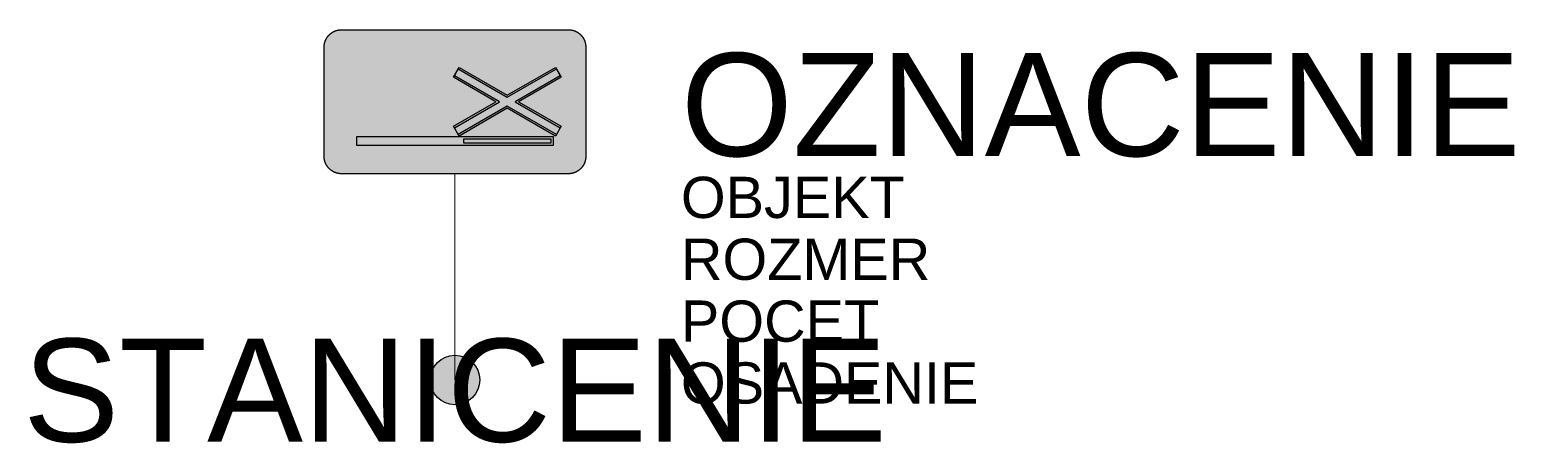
# Model space of a CAD drawing. Header units: metres. Extents: x -10.3 to 25.7, y -1.5 to 8.5.
import ezdxf
from ezdxf.enums import TextEntityAlignment as Align

# ---------------------------------------------------------------- set-up
doc = ezdxf.new("R2010")
doc.units = ezdxf.units.M
doc.layers.get('Defpoints').update_dxf_attribs({"color": 140, "lineweight": 5})
doc.styles.get("Standard").update_dxf_attribs({"font": 'arial.ttf'})

msp = doc.modelspace()

# ---------------------------------------------------------------- hatches: boundary and pattern name
at = {"true_color": 0xf1efea}
for points in [[(-2.752, 5), (-2.757, 5), (-2.762, 5), (-2.767, 5), (-2.773, 5), (-2.778, 5.001), (-2.783, 5.001), (-2.788, 5.002), (-2.793, 5.002), (-2.799, 5.003), (-2.804, 5.003), (-2.809, 5.004), (-2.814, 5.005), (-2.819, 5.005), (-2.824, 5.006), (-2.83, 5.007), (-2.835, 5.008), (-2.84, 5.009), (-2.845, 5.01), (-2.85, 5.012), (-2.855, 5.013), (-2.86, 5.014), (-2.865, 5.015), (-2.87, 5.017), (-2.875, 5.018), (-2.88, 5.02), (-2.885, 5.021), (-2.89, 5.023), (-2.894, 5.025), (-2.899, 5.027), (-2.904, 5.028), (-2.909, 5.03), (-2.914, 5.032), (-2.918, 5.034), (-2.923, 5.036), (-2.928, 5.038), (-2.933, 5.041), (-2.937, 5.043), (-2.942, 5.045), (-2.946, 5.047), (-2.951, 5.05), (-2.956, 5.052), (-2.96, 5.055), (-2.965, 5.057), (-2.969, 5.06), (-2.973, 5.063), (-2.978, 5.065), (-2.982, 5.068), (-2.987, 5.071), (-2.991, 5.074), (-2.995, 5.077), (-2.999, 5.08), (-3.004, 5.083), (-3.008, 5.086), (-3.012, 5.089), (-3.016, 5.093), (-3.02, 5.096), (-3.024, 5.099), (-3.028, 5.103), (-3.032, 5.106), (-3.036, 5.109), (-3.04, 5.113), (-3.044, 5.117), (-3.047, 5.12), (-3.051, 5.124), (-3.055, 5.128), (-3.058, 5.131), (-3.062, 5.135), (-3.065, 5.139), (-3.069, 5.143), (-3.072, 5.147), (-3.076, 5.151), (-3.079, 5.155), (-3.082, 5.159), (-3.086, 5.163), (-3.089, 5.167), (-3.092, 5.171), (-3.095, 5.176), (-3.098, 5.18), (-3.101, 5.184), (-3.104, 5.188), (-3.107, 5.193), (-3.109, 5.197), (-3.112, 5.201), (-3.115, 5.206), (-3.118, 5.21), (-3.12, 5.215), (-3.123, 5.219), (-3.125, 5.224), (-3.128, 5.229), (-3.13, 5.233), (-3.132, 5.238), (-3.134, 5.242), (-3.137, 5.247), (-3.139, 5.252), (-3.141, 5.256), (-3.143, 5.261), (-3.145, 5.266), (-3.147, 5.271), (-3.148, 5.276), (-3.15, 5.281), (-3.152, 5.285), (-3.154, 5.29), (-3.155, 5.295), (-3.157, 5.3), (-3.158, 5.305), (-3.16, 5.31), (-3.161, 5.315), (-3.162, 5.32), (-3.164, 5.325), (-3.165, 5.33), (-3.166, 5.335), (-3.167, 5.34), (-3.168, 5.345), (-3.169, 5.351), (-3.17, 5.356), (-3.17, 5.361), (-3.171, 5.366), (-3.172, 5.371), (-3.172, 5.376), (-3.173, 5.381), (-3.173, 5.387), (-3.174, 5.392), (-3.174, 5.397), (-3.174, 5.402), (-3.175, 5.408), (-3.175, 5.413), (-3.175, 5.418), (-3.175, 5.423), (-3.175, 8.069), (-3.175, 8.074), (-3.175, 8.08), (-3.175, 8.085), (-3.174, 8.09), (-3.174, 8.095), (-3.174, 8.101), (-3.173, 8.106), (-3.173, 8.111), (-3.172, 8.116), (-3.172, 8.121), (-3.171, 8.126), (-3.17, 8.132), (-3.17, 8.137), (-3.169, 8.142), (-3.168, 8.147), (-3.167, 8.152), (-3.166, 8.157), (-3.165, 8.162), (-3.164, 8.167), (-3.162, 8.172), (-3.161, 8.177), (-3.16, 8.182), (-3.158, 8.187), (-3.157, 8.192), (-3.155, 8.197), (-3.154, 8.202), (-3.152, 8.207), (-3.15, 8.212), (-3.148, 8.217), (-3.147, 8.222), (-3.145, 8.226), (-3.143, 8.231), (-3.141, 8.236), (-3.139, 8.241), (-3.137, 8.245), (-3.134, 8.25), (-3.132, 8.255), (-3.13, 8.259), (-3.128, 8.264), (-3.125, 8.268), (-3.123, 8.273), (-3.12, 8.278), (-3.118, 8.282), (-3.115, 8.286), (-3.112, 8.291), (-3.109, 8.295), (-3.107, 8.3), (-3.104, 8.304), (-3.101, 8.308), (-3.098, 8.313), (-3.095, 8.317), (-3.092, 8.321), (-3.089, 8.325), (-3.086, 8.329), (-3.082, 8.333), (-3.079, 8.337), (-3.076, 8.341), (-3.072, 8.345), (-3.069, 8.349), (-3.065, 8.353), (-3.062, 8.357), (-3.058, 8.361), (-3.055, 8.365), (-3.051, 8.368), (-3.047, 8.372), (-3.044, 8.376), (-3.04, 8.379), (-3.036, 8.383), (-3.032, 8.386), (-3.028, 8.39), (-3.024, 8.393), (-3.02, 8.397), (-3.016, 8.4), (-3.012, 8.403), (-3.008, 8.406), (-3.004, 8.409), (-2.999, 8.412), (-2.995, 8.415), (-2.991, 8.418), (-2.987, 8.421), (-2.982, 8.424), (-2.978, 8.427), (-2.973, 8.43), (-2.969, 8.432), (-2.965, 8.435), (-2.96, 8.438), (-2.956, 8.44), (-2.951, 8.443), (-2.946, 8.445), (-2.942, 8.447), (-2.937, 8.45), (-2.933, 8.452), (-2.928, 8.454), (-2.923, 8.456), (-2.918, 8.458), (-2.914, 8.46), (-2.909, 8.462), (-2.904, 8.464), (-2.899, 8.466), (-2.894, 8.468), (-2.89, 8.469), (-2.885, 8.471), (-2.88, 8.473), (-2.875, 8.474), (-2.87, 8.476), (-2.865, 8.477), (-2.86, 8.478), (-2.855, 8.48), (-2.85, 8.481), (-2.845, 8.482), (-2.84, 8.483), (-2.835, 8.484), (-2.83, 8.485), (-2.824, 8.486), (-2.819, 8.487), (-2.814, 8.488), (-2.809, 8.489), (-2.804, 8.489), (-2.799, 8.49), (-2.793, 8.49), (-2.788, 8.491), (-2.783, 8.491), (-2.778, 8.492), (-2.773, 8.492), (-2.767, 8.492), (-2.762, 8.492), (-2.757, 8.492), (-2.752, 8.492), (2.752, 8.493), (2.757, 8.492), (2.762, 8.492), (2.767, 8.492), (2.773, 8.492), (2.778, 8.492), (2.783, 8.491), (2.788, 8.491), (2.793, 8.49), (2.799, 8.49), (2.804, 8.489), (2.809, 8.489), (2.814, 8.488), (2.819, 8.487), (2.824, 8.486), (2.83, 8.485), (2.835, 8.484), (2.84, 8.483), (2.845, 8.482), (2.85, 8.481), (2.855, 8.48), (2.86, 8.478), (2.865, 8.477), (2.87, 8.476), (2.875, 8.474), (2.88, 8.473), (2.885, 8.471), (2.89, 8.469), (2.894, 8.468), (2.899, 8.466), (2.904, 8.464), (2.909, 8.462), (2.914, 8.46), (2.918, 8.458), (2.923, 8.456), (2.928, 8.454), (2.933, 8.452), (2.937, 8.45), (2.942, 8.447), (2.946, 8.445), (2.951, 8.443), (2.956, 8.44), (2.96, 8.438), (2.965, 8.435), (2.969, 8.432), (2.973, 8.43), (2.978, 8.427), (2.982, 8.424), (2.987, 8.421), (2.991, 8.418), (2.995, 8.415), (2.999, 8.412), (3.003, 8.409), (3.008, 8.406), (3.012, 8.403), (3.016, 8.4), (3.02, 8.397), (3.024, 8.393), (3.028, 8.39), (3.032, 8.386), (3.036, 8.383), (3.04, 8.379), (3.043, 8.376), (3.047, 8.372), (3.051, 8.368), (3.055, 8.365), (3.058, 8.361), (3.062, 8.357), (3.065, 8.353), (3.069, 8.349), (3.072, 8.345), (3.076, 8.341), (3.079, 8.337), (3.082, 8.333), (3.086, 8.329), (3.089, 8.325), (3.092, 8.321), (3.095, 8.317), (3.098, 8.313), (3.101, 8.308), (3.104, 8.304), (3.107, 8.3), (3.109, 8.295), (3.112, 8.291), (3.115, 8.286), (3.118, 8.282), (3.12, 8.278), (3.123, 8.273), (3.125, 8.268), (3.128, 8.264), (3.13, 8.259), (3.132, 8.255), (3.134, 8.25), (3.137, 8.245), (3.139, 8.241), (3.141, 8.236), (3.143, 8.231), (3.145, 8.226), (3.147, 8.222), (3.148, 8.217), (3.15, 8.212), (3.152, 8.207), (3.154, 8.202), (3.155, 8.197), (3.157, 8.192), (3.158, 8.187), (3.16, 8.182), (3.161, 8.177), (3.162, 8.172), (3.163, 8.167), (3.165, 8.162), (3.166, 8.157), (3.167, 8.152), (3.168, 8.147), (3.169, 8.142), (3.17, 8.137), (3.17, 8.132), (3.171, 8.126), (3.172, 8.121), (3.172, 8.116), (3.173, 8.111), (3.173, 8.106), (3.174, 8.101), (3.174, 8.095), (3.174, 8.09), (3.175, 8.085), (3.175, 8.08), (3.175, 8.074), (3.175, 8.069), (3.175, 5.423), (3.175, 5.418), (3.175, 5.413), (3.175, 5.408), (3.174, 5.402), (3.174, 5.397), (3.174, 5.392), (3.173, 5.387), (3.173, 5.381), (3.172, 5.376), (3.172, 5.371), (3.171, 5.366), (3.17, 5.361), (3.17, 5.356), (3.169, 5.351), (3.168, 5.345), (3.167, 5.34), (3.166, 5.335), (3.165, 5.33), (3.163, 5.325), (3.162, 5.32), (3.161, 5.315), (3.16, 5.31), (3.158, 5.305), (3.157, 5.3), (3.155, 5.295), (3.154, 5.29), (3.152, 5.285), (3.15, 5.281), (3.148, 5.276), (3.147, 5.271), (3.145, 5.266), (3.143, 5.261), (3.141, 5.256), (3.139, 5.252), (3.137, 5.247), (3.134, 5.242), (3.132, 5.238), (3.13, 5.233), (3.128, 5.229), (3.125, 5.224), (3.123, 5.219), (3.12, 5.215), (3.118, 5.21), (3.115, 5.206), (3.112, 5.201), (3.109, 5.197), (3.107, 5.193), (3.104, 5.188), (3.101, 5.184), (3.098, 5.18), (3.095, 5.176), (3.092, 5.171), (3.089, 5.167), (3.086, 5.163), (3.082, 5.159), (3.079, 5.155), (3.076, 5.151), (3.072, 5.147), (3.069, 5.143), (3.065, 5.139), (3.062, 5.135), (3.058, 5.131), (3.055, 5.128), (3.051, 5.124), (3.047, 5.12), (3.043, 5.117), (3.04, 5.113), (3.036, 5.109), (3.032, 5.106), (3.028, 5.103), (3.024, 5.099), (3.02, 5.096), (3.016, 5.093), (3.012, 5.089), (3.008, 5.086), (3.003, 5.083), (2.999, 5.08), (2.995, 5.077), (2.991, 5.074), (2.987, 5.071), (2.982, 5.068), (2.978, 5.065), (2.973, 5.063), (2.969, 5.06), (2.965, 5.057), (2.96, 5.055), (2.956, 5.052), (2.951, 5.05), (2.946, 5.047), (2.942, 5.045), (2.937, 5.043), (2.933, 5.041), (2.928, 5.038), (2.923, 5.036), (2.918, 5.034), (2.914, 5.032), (2.909, 5.03), (2.904, 5.028), (2.899, 5.027), (2.894, 5.025), (2.89, 5.023), (2.885, 5.021), (2.88, 5.02), (2.875, 5.018), (2.87, 5.017), (2.865, 5.015), (2.86, 5.014), (2.855, 5.013), (2.85, 5.012), (2.845, 5.01), (2.84, 5.009), (2.835, 5.008), (2.83, 5.007), (2.824, 5.006), (2.819, 5.005), (2.814, 5.005), (2.809, 5.004), (2.804, 5.003), (2.799, 5.003), (2.793, 5.002), (2.788, 5.002), (2.783, 5.001), (2.778, 5.001), (2.773, 5), (2.767, 5), (2.762, 5), (2.757, 5), (2.752, 5)], [(1.27, 6.587), (0.102, 5.913), (-0.036, 6.151), (0.995, 6.746), (-0.036, 7.341), (0.102, 7.58), (1.27, 6.905), (2.439, 7.58), (2.576, 7.341), (1.545, 6.746), (2.576, 6.151), (2.439, 5.913)], [(0.212, 5.847), (2.328, 5.847), (2.328, 5.741), (0.212, 5.741)]]:
    msp.add_hatch(color=7, dxfattribs=at).paths.add_polyline_path(points)
at = {"true_color": 0x9b9b9b}
h = msp.add_hatch(color=253, dxfattribs=at)
h.paths.add_polyline_path([(-2.752, 5.106), (-2.76, 5.106), (-2.768, 5.106), (-2.776, 5.107), (-2.784, 5.107), (-2.792, 5.108), (-2.8, 5.109), (-2.808, 5.111), (-2.816, 5.112), (-2.823, 5.114), (-2.831, 5.116), (-2.839, 5.118), (-2.846, 5.12), (-2.854, 5.122), (-2.861, 5.125), (-2.868, 5.128), (-2.875, 5.131), (-2.882, 5.134), (-2.889, 5.137), (-2.896, 5.141), (-2.903, 5.144), (-2.91, 5.148), (-2.916, 5.152), (-2.923, 5.156), (-2.929, 5.16), (-2.935, 5.164), (-2.942, 5.169), (-2.948, 5.174), (-2.954, 5.178), (-2.959, 5.183), (-2.965, 5.188), (-2.971, 5.193), (-2.976, 5.199), (-2.981, 5.204), (-2.987, 5.21), (-2.992, 5.215), (-2.997, 5.221), (-3.001, 5.227), (-3.006, 5.233), (-3.011, 5.239), (-3.015, 5.246), (-3.019, 5.252), (-3.023, 5.259), (-3.027, 5.265), (-3.031, 5.272), (-3.034, 5.279), (-3.038, 5.286), (-3.041, 5.293), (-3.044, 5.3), (-3.047, 5.307), (-3.05, 5.314), (-3.053, 5.321), (-3.055, 5.329), (-3.057, 5.336), (-3.059, 5.344), (-3.061, 5.352), (-3.063, 5.359), (-3.064, 5.367), (-3.066, 5.375), (-3.067, 5.383), (-3.068, 5.391), (-3.068, 5.399), (-3.069, 5.407), (-3.069, 5.415), (-3.069, 5.423), (-3.069, 8.069), (-3.069, 8.077), (-3.069, 8.085), (-3.068, 8.094), (-3.068, 8.102), (-3.067, 8.11), (-3.066, 8.117), (-3.064, 8.125), (-3.063, 8.133), (-3.061, 8.141), (-3.059, 8.149), (-3.057, 8.156), (-3.055, 8.164), (-3.053, 8.171), (-3.05, 8.178), (-3.047, 8.186), (-3.044, 8.193), (-3.041, 8.2), (-3.038, 8.207), (-3.034, 8.214), (-3.031, 8.22), (-3.027, 8.227), (-3.023, 8.234), (-3.019, 8.24), (-3.015, 8.247), (-3.011, 8.253), (-3.006, 8.259), (-3.001, 8.265), (-2.997, 8.271), (-2.992, 8.277), (-2.987, 8.283), (-2.981, 8.288), (-2.976, 8.294), (-2.971, 8.299), (-2.965, 8.304), (-2.959, 8.309), (-2.954, 8.314), (-2.948, 8.319), (-2.942, 8.324), (-2.935, 8.328), (-2.929, 8.332), (-2.923, 8.337), (-2.916, 8.341), (-2.91, 8.345), (-2.903, 8.348), (-2.896, 8.352), (-2.889, 8.355), (-2.882, 8.359), (-2.875, 8.362), (-2.868, 8.365), (-2.861, 8.367), (-2.854, 8.37), (-2.846, 8.372), (-2.839, 8.375), (-2.831, 8.377), (-2.823, 8.378), (-2.816, 8.38), (-2.808, 8.382), (-2.8, 8.383), (-2.792, 8.384), (-2.784, 8.385), (-2.776, 8.386), (-2.768, 8.386), (-2.76, 8.387), (-2.752, 8.387), (2.752, 8.387), (2.76, 8.387), (2.768, 8.386), (2.776, 8.386), (2.784, 8.385), (2.792, 8.384), (2.8, 8.383), (2.808, 8.382), (2.816, 8.38), (2.823, 8.378), (2.831, 8.377), (2.839, 8.375), (2.846, 8.372), (2.853, 8.37), (2.861, 8.367), (2.868, 8.365), (2.875, 8.362), (2.882, 8.359), (2.889, 8.355), (2.896, 8.352), (2.903, 8.348), (2.91, 8.345), (2.916, 8.341), (2.923, 8.337), (2.929, 8.332), (2.935, 8.328), (2.942, 8.324), (2.948, 8.319), (2.954, 8.314), (2.959, 8.309), (2.965, 8.304), (2.971, 8.299), (2.976, 8.294), (2.981, 8.288), (2.987, 8.283), (2.992, 8.277), (2.997, 8.271), (3.001, 8.265), (3.006, 8.259), (3.011, 8.253), (3.015, 8.247), (3.019, 8.24), (3.023, 8.234), (3.027, 8.227), (3.031, 8.22), (3.034, 8.214), (3.038, 8.207), (3.041, 8.2), (3.044, 8.193), (3.047, 8.186), (3.05, 8.178), (3.052, 8.171), (3.055, 8.164), (3.057, 8.156), (3.059, 8.149), (3.061, 8.141), (3.063, 8.133), (3.064, 8.125), (3.066, 8.117), (3.067, 8.11), (3.068, 8.102), (3.068, 8.094), (3.069, 8.085), (3.069, 8.077), (3.069, 8.069), (3.069, 5.423), (3.069, 5.415), (3.069, 5.407), (3.068, 5.399), (3.068, 5.391), (3.067, 5.383), (3.066, 5.375), (3.064, 5.367), (3.063, 5.359), (3.061, 5.352), (3.059, 5.344), (3.057, 5.336), (3.055, 5.329), (3.052, 5.321), (3.05, 5.314), (3.047, 5.307), (3.044, 5.3), (3.041, 5.293), (3.038, 5.286), (3.034, 5.279), (3.031, 5.272), (3.027, 5.265), (3.023, 5.259), (3.019, 5.252), (3.015, 5.246), (3.011, 5.239), (3.006, 5.233), (3.001, 5.227), (2.997, 5.221), (2.992, 5.215), (2.987, 5.21), (2.981, 5.204), (2.976, 5.199), (2.971, 5.193), (2.965, 5.188), (2.959, 5.183), (2.954, 5.178), (2.948, 5.174), (2.942, 5.169), (2.935, 5.164), (2.929, 5.16), (2.923, 5.156), (2.916, 5.152), (2.91, 5.148), (2.903, 5.144), (2.896, 5.141), (2.889, 5.137), (2.882, 5.134), (2.875, 5.131), (2.868, 5.128), (2.861, 5.125), (2.853, 5.122), (2.846, 5.12), (2.839, 5.118), (2.831, 5.116), (2.823, 5.114), (2.816, 5.112), (2.808, 5.111), (2.8, 5.109), (2.792, 5.108), (2.784, 5.107), (2.776, 5.107), (2.768, 5.106), (2.76, 5.106), (2.752, 5.106)])
h.paths.add_polyline_path([(-2.752, 5.265), (-2.756, 5.265), (-2.76, 5.265), (-2.764, 5.265), (-2.768, 5.265), (-2.772, 5.266), (-2.776, 5.266), (-2.78, 5.267), (-2.784, 5.268), (-2.788, 5.269), (-2.791, 5.27), (-2.795, 5.271), (-2.799, 5.272), (-2.803, 5.273), (-2.806, 5.274), (-2.81, 5.276), (-2.813, 5.277), (-2.817, 5.279), (-2.82, 5.28), (-2.824, 5.282), (-2.827, 5.284), (-2.831, 5.286), (-2.834, 5.288), (-2.837, 5.29), (-2.84, 5.292), (-2.844, 5.294), (-2.847, 5.296), (-2.85, 5.298), (-2.853, 5.301), (-2.856, 5.303), (-2.858, 5.306), (-2.861, 5.308), (-2.864, 5.311), (-2.867, 5.314), (-2.869, 5.317), (-2.872, 5.319), (-2.874, 5.322), (-2.877, 5.325), (-2.879, 5.328), (-2.881, 5.331), (-2.883, 5.335), (-2.885, 5.338), (-2.887, 5.341), (-2.889, 5.344), (-2.891, 5.348), (-2.893, 5.351), (-2.895, 5.354), (-2.896, 5.358), (-2.898, 5.361), (-2.899, 5.365), (-2.901, 5.369), (-2.902, 5.372), (-2.903, 5.376), (-2.904, 5.38), (-2.905, 5.384), (-2.906, 5.387), (-2.907, 5.391), (-2.908, 5.395), (-2.909, 5.399), (-2.909, 5.403), (-2.91, 5.407), (-2.91, 5.411), (-2.91, 5.415), (-2.91, 5.419), (-2.91, 5.423), (-2.91, 8.069), (-2.91, 8.073), (-2.91, 8.077), (-2.91, 8.081), (-2.91, 8.085), (-2.909, 8.089), (-2.909, 8.093), (-2.908, 8.097), (-2.907, 8.101), (-2.906, 8.105), (-2.905, 8.109), (-2.904, 8.113), (-2.903, 8.116), (-2.902, 8.12), (-2.901, 8.124), (-2.899, 8.127), (-2.898, 8.131), (-2.896, 8.134), (-2.895, 8.138), (-2.893, 8.141), (-2.891, 8.145), (-2.889, 8.148), (-2.887, 8.151), (-2.885, 8.155), (-2.883, 8.158), (-2.881, 8.161), (-2.879, 8.164), (-2.877, 8.167), (-2.874, 8.17), (-2.872, 8.173), (-2.869, 8.176), (-2.867, 8.179), (-2.864, 8.181), (-2.861, 8.184), (-2.858, 8.187), (-2.856, 8.189), (-2.853, 8.192), (-2.85, 8.194), (-2.847, 8.196), (-2.844, 8.199), (-2.84, 8.201), (-2.837, 8.203), (-2.834, 8.205), (-2.831, 8.207), (-2.827, 8.209), (-2.824, 8.211), (-2.82, 8.212), (-2.817, 8.214), (-2.813, 8.215), (-2.81, 8.217), (-2.806, 8.218), (-2.803, 8.22), (-2.799, 8.221), (-2.795, 8.222), (-2.791, 8.223), (-2.788, 8.224), (-2.784, 8.225), (-2.78, 8.225), (-2.776, 8.226), (-2.772, 8.227), (-2.768, 8.227), (-2.764, 8.227), (-2.76, 8.228), (-2.756, 8.228), (-2.752, 8.228), (2.752, 8.228), (2.756, 8.228), (2.76, 8.228), (2.764, 8.227), (2.768, 8.227), (2.772, 8.227), (2.776, 8.226), (2.78, 8.225), (2.784, 8.225), (2.787, 8.224), (2.791, 8.223), (2.795, 8.222), (2.799, 8.221), (2.803, 8.22), (2.806, 8.218), (2.81, 8.217), (2.813, 8.215), (2.817, 8.214), (2.82, 8.212), (2.824, 8.211), (2.827, 8.209), (2.831, 8.207), (2.834, 8.205), (2.837, 8.203), (2.84, 8.201), (2.844, 8.199), (2.847, 8.196), (2.85, 8.194), (2.853, 8.192), (2.856, 8.189), (2.858, 8.187), (2.861, 8.184), (2.864, 8.181), (2.867, 8.179), (2.869, 8.176), (2.872, 8.173), (2.874, 8.17), (2.877, 8.167), (2.879, 8.164), (2.881, 8.161), (2.883, 8.158), (2.885, 8.155), (2.887, 8.151), (2.889, 8.148), (2.891, 8.145), (2.893, 8.141), (2.895, 8.138), (2.896, 8.134), (2.898, 8.131), (2.899, 8.127), (2.901, 8.124), (2.902, 8.12), (2.903, 8.116), (2.904, 8.113), (2.905, 8.109), (2.906, 8.105), (2.907, 8.101), (2.908, 8.097), (2.909, 8.093), (2.909, 8.089), (2.91, 8.085), (2.91, 8.081), (2.91, 8.077), (2.91, 8.073), (2.91, 8.069), (2.91, 5.423), (2.91, 5.419), (2.91, 5.415), (2.91, 5.411), (2.91, 5.407), (2.909, 5.403), (2.909, 5.399), (2.908, 5.395), (2.907, 5.391), (2.906, 5.387), (2.905, 5.384), (2.904, 5.38), (2.903, 5.376), (2.902, 5.372), (2.901, 5.369), (2.899, 5.365), (2.898, 5.361), (2.896, 5.358), (2.895, 5.354), (2.893, 5.351), (2.891, 5.348), (2.889, 5.344), (2.887, 5.341), (2.885, 5.338), (2.883, 5.335), (2.881, 5.331), (2.879, 5.328), (2.877, 5.325), (2.874, 5.322), (2.872, 5.319), (2.869, 5.317), (2.867, 5.314), (2.864, 5.311), (2.861, 5.308), (2.858, 5.306), (2.856, 5.303), (2.853, 5.301), (2.85, 5.298), (2.847, 5.296), (2.844, 5.294), (2.84, 5.292), (2.837, 5.29), (2.834, 5.288), (2.831, 5.286), (2.827, 5.284), (2.824, 5.282), (2.82, 5.28), (2.817, 5.279), (2.813, 5.277), (2.81, 5.276), (2.806, 5.274), (2.803, 5.273), (2.799, 5.272), (2.795, 5.271), (2.791, 5.27), (2.787, 5.269), (2.784, 5.268), (2.78, 5.267), (2.776, 5.266), (2.772, 5.266), (2.768, 5.265), (2.764, 5.265), (2.76, 5.265), (2.756, 5.265), (2.752, 5.265)], flags=16)
h = msp.add_hatch(color=253, dxfattribs=at)
h.paths.add_polyline_path([(0.159, 6.799), (0.159, 6.801), (0.159, 6.802), (0.159, 6.804), (0.159, 6.806), (0.159, 6.807), (0.159, 6.809), (0.159, 6.81), (0.159, 6.812), (0.159, 6.814), (0.16, 6.815), (0.16, 6.817), (0.16, 6.818), (0.16, 6.82), (0.16, 6.821), (0.161, 6.823), (0.161, 6.825), (0.161, 6.826), (0.161, 6.828), (0.162, 6.829), (0.162, 6.831), (0.162, 6.832), (0.163, 6.834), (0.163, 6.836), (0.163, 6.837), (0.164, 6.839), (0.164, 6.84), (0.165, 6.842), (0.165, 6.843), (0.165, 6.845), (0.166, 6.846), (0.166, 6.848), (0.167, 6.849), (0.167, 6.851), (0.168, 6.852), (0.168, 6.854), (0.169, 6.855), (0.17, 6.857), (0.17, 6.858), (0.171, 6.86), (0.171, 6.861), (0.172, 6.863), (0.173, 6.864), (0.173, 6.866), (0.174, 6.867), (0.175, 6.868), (0.175, 6.87), (0.176, 6.871), (0.177, 6.873), (0.178, 6.874), (0.178, 6.876), (0.179, 6.877), (0.18, 6.878), (0.181, 6.88), (0.182, 6.881), (0.182, 6.882), (0.183, 6.884), (0.184, 6.885), (0.185, 6.886), (0.186, 6.888), (0.187, 6.889), (0.188, 6.89), (0.189, 6.892), (0.19, 6.893), (0.19, 6.894), (0.222, 6.937), (0.223, 6.938), (0.224, 6.94), (0.225, 6.941), (0.226, 6.942), (0.227, 6.944), (0.228, 6.945), (0.229, 6.947), (0.23, 6.948), (0.231, 6.949), (0.232, 6.951), (0.233, 6.952), (0.234, 6.954), (0.235, 6.955), (0.236, 6.957), (0.237, 6.958), (0.238, 6.959), (0.239, 6.961), (0.24, 6.962), (0.241, 6.964), (0.242, 6.965), (0.243, 6.967), (0.244, 6.968), (0.245, 6.97), (0.246, 6.971), (0.247, 6.973), (0.248, 6.974), (0.248, 6.975), (0.249, 6.977), (0.25, 6.978), (0.251, 6.98), (0.252, 6.981), (0.253, 6.983), (0.254, 6.984), (0.255, 6.986), (0.255, 6.987), (0.256, 6.989), (0.257, 6.99), (0.258, 6.992), (0.259, 6.993), (0.26, 6.995), (0.261, 6.997), (0.261, 6.998), (0.262, 7), (0.263, 7.001), (0.264, 7.003), (0.265, 7.004), (0.265, 7.006), (0.266, 7.007), (0.267, 7.009), (0.268, 7.01), (0.268, 7.012), (0.269, 7.014), (0.27, 7.015), (0.271, 7.017), (0.271, 7.018), (0.272, 7.02), (0.273, 7.021), (0.274, 7.023), (0.274, 7.024), (0.275, 7.026), (0.276, 7.028), (0.277, 7.029), (0.277, 7.031), (0.278, 7.032), (0.487, 7.513), (0.488, 7.516), (0.489, 7.518), (0.49, 7.52), (0.491, 7.522), (0.493, 7.524), (0.494, 7.526), (0.495, 7.529), (0.496, 7.531), (0.498, 7.533), (0.499, 7.535), (0.5, 7.537), (0.502, 7.539), (0.503, 7.541), (0.505, 7.542), (0.506, 7.544), (0.508, 7.546), (0.509, 7.548), (0.511, 7.55), (0.512, 7.551), (0.514, 7.553), (0.516, 7.555), (0.517, 7.557), (0.519, 7.558), (0.521, 7.56), (0.523, 7.561), (0.525, 7.563), (0.526, 7.564), (0.528, 7.566), (0.53, 7.567), (0.532, 7.569), (0.534, 7.57), (0.536, 7.571), (0.538, 7.573), (0.54, 7.574), (0.542, 7.575), (0.544, 7.576), (0.546, 7.577), (0.548, 7.578), (0.55, 7.579), (0.553, 7.58), (0.555, 7.581), (0.557, 7.582), (0.559, 7.583), (0.561, 7.584), (0.563, 7.585), (0.566, 7.586), (0.568, 7.587), (0.57, 7.587), (0.573, 7.588), (0.575, 7.589), (0.577, 7.589), (0.58, 7.59), (0.582, 7.59), (0.584, 7.591), (0.587, 7.591), (0.589, 7.591), (0.591, 7.592), (0.594, 7.592), (0.596, 7.592), (0.599, 7.593), (0.601, 7.593), (0.604, 7.593), (0.606, 7.593), (0.609, 7.593), (1.931, 7.593), (1.934, 7.593), (1.936, 7.593), (1.939, 7.593), (1.941, 7.593), (1.944, 7.592), (1.946, 7.592), (1.949, 7.592), (1.951, 7.591), (1.953, 7.591), (1.956, 7.591), (1.958, 7.59), (1.96, 7.59), (1.963, 7.589), (1.965, 7.589), (1.967, 7.588), (1.97, 7.587), (1.972, 7.587), (1.974, 7.586), (1.976, 7.585), (1.979, 7.584), (1.981, 7.583), (1.983, 7.582), (1.985, 7.581), (1.987, 7.58), (1.99, 7.579), (1.992, 7.578), (1.994, 7.577), (1.996, 7.576), (1.998, 7.575), (2, 7.574), (2.002, 7.573), (2.004, 7.571), (2.006, 7.57), (2.008, 7.569), (2.01, 7.567), (2.012, 7.566), (2.014, 7.564), (2.015, 7.563), (2.017, 7.561), (2.019, 7.56), (2.021, 7.558), (2.022, 7.557), (2.024, 7.555), (2.026, 7.553), (2.028, 7.551), (2.029, 7.55), (2.031, 7.548), (2.032, 7.546), (2.034, 7.544), (2.035, 7.542), (2.037, 7.541), (2.038, 7.539), (2.04, 7.537), (2.041, 7.535), (2.042, 7.533), (2.044, 7.531), (2.045, 7.529), (2.046, 7.526), (2.047, 7.524), (2.049, 7.522), (2.05, 7.52), (2.051, 7.518), (2.052, 7.516), (2.053, 7.513), (2.262, 7.032), (2.263, 7.031), (2.263, 7.029), (2.264, 7.028), (2.265, 7.026), (2.266, 7.024), (2.266, 7.023), (2.267, 7.021), (2.268, 7.02), (2.269, 7.018), (2.269, 7.017), (2.27, 7.015), (2.271, 7.014), (2.272, 7.012), (2.272, 7.01), (2.273, 7.009), (2.274, 7.007), (2.275, 7.006), (2.275, 7.004), (2.276, 7.003), (2.277, 7.001), (2.278, 7), (2.279, 6.998), (2.28, 6.997), (2.28, 6.995), (2.281, 6.993), (2.282, 6.992), (2.283, 6.99), (2.284, 6.989), (2.285, 6.987), (2.285, 6.986), (2.286, 6.984), (2.287, 6.983), (2.288, 6.981), (2.289, 6.98), (2.29, 6.978), (2.291, 6.977), (2.292, 6.975), (2.292, 6.974), (2.293, 6.973), (2.294, 6.971), (2.295, 6.97), (2.296, 6.968), (2.297, 6.967), (2.298, 6.965), (2.299, 6.964), (2.3, 6.962), (2.301, 6.961), (2.302, 6.959), (2.303, 6.958), (2.304, 6.957), (2.305, 6.955), (2.306, 6.954), (2.307, 6.952), (2.308, 6.951), (2.309, 6.949), (2.31, 6.948), (2.311, 6.947), (2.312, 6.945), (2.313, 6.944), (2.314, 6.942), (2.315, 6.941), (2.316, 6.94), (2.317, 6.938), (2.318, 6.937), (2.35, 6.894), (2.35, 6.893), (2.351, 6.892), (2.352, 6.89), (2.353, 6.889), (2.354, 6.888), (2.355, 6.886), (2.356, 6.885), (2.357, 6.884), (2.358, 6.882), (2.358, 6.881), (2.359, 6.88), (2.36, 6.878), (2.361, 6.877), (2.362, 6.876), (2.362, 6.874), (2.363, 6.873), (2.364, 6.871), (2.365, 6.87), (2.365, 6.868), (2.366, 6.867), (2.367, 6.866), (2.367, 6.864), (2.368, 6.863), (2.369, 6.861), (2.369, 6.86), (2.37, 6.858), (2.37, 6.857), (2.371, 6.855), (2.371, 6.854), (2.372, 6.852), (2.373, 6.851), (2.373, 6.849), (2.374, 6.848), (2.374, 6.846), (2.375, 6.845), (2.375, 6.843), (2.375, 6.842), (2.376, 6.84), (2.376, 6.839), (2.377, 6.837), (2.377, 6.836), (2.377, 6.834), (2.378, 6.832), (2.378, 6.831), (2.378, 6.829), (2.379, 6.828), (2.379, 6.826), (2.379, 6.825), (2.379, 6.823), (2.38, 6.821), (2.38, 6.82), (2.38, 6.818), (2.38, 6.817), (2.38, 6.815), (2.381, 6.814), (2.381, 6.812), (2.381, 6.81), (2.381, 6.809), (2.381, 6.807), (2.381, 6.806), (2.381, 6.804), (2.381, 6.802), (2.381, 6.801), (2.381, 6.799), (2.381, 6.455), (2.381, 6.452), (2.381, 6.448), (2.381, 6.445), (2.381, 6.442), (2.38, 6.438), (2.38, 6.435), (2.379, 6.432), (2.379, 6.429), (2.378, 6.425), (2.377, 6.422), (2.376, 6.419), (2.375, 6.416), (2.374, 6.413), (2.373, 6.41), (2.372, 6.407), (2.371, 6.404), (2.37, 6.401), (2.368, 6.398), (2.367, 6.395), (2.365, 6.392), (2.364, 6.389), (2.362, 6.387), (2.36, 6.384), (2.359, 6.381), (2.357, 6.379), (2.355, 6.376), (2.353, 6.374), (2.351, 6.371), (2.349, 6.369), (2.347, 6.366), (2.345, 6.364), (2.342, 6.362), (2.34, 6.359), (2.338, 6.357), (2.336, 6.355), (2.333, 6.353), (2.331, 6.351), (2.328, 6.349), (2.326, 6.347), (2.323, 6.345), (2.32, 6.344), (2.318, 6.342), (2.315, 6.34), (2.312, 6.339), (2.309, 6.337), (2.306, 6.336), (2.303, 6.335), (2.3, 6.333), (2.297, 6.332), (2.294, 6.331), (2.291, 6.33), (2.288, 6.329), (2.285, 6.328), (2.282, 6.327), (2.279, 6.326), (2.276, 6.326), (2.272, 6.325), (2.269, 6.324), (2.266, 6.324), (2.262, 6.324), (2.259, 6.323), (2.256, 6.323), (2.252, 6.323), (2.249, 6.323), (0.291, 6.323), (0.288, 6.323), (0.284, 6.323), (0.281, 6.323), (0.278, 6.324), (0.274, 6.324), (0.271, 6.324), (0.268, 6.325), (0.264, 6.326), (0.261, 6.326), (0.258, 6.327), (0.255, 6.328), (0.252, 6.329), (0.249, 6.33), (0.246, 6.331), (0.243, 6.332), (0.239, 6.333), (0.237, 6.335), (0.234, 6.336), (0.231, 6.337), (0.228, 6.339), (0.225, 6.34), (0.222, 6.342), (0.22, 6.344), (0.217, 6.345), (0.214, 6.347), (0.212, 6.349), (0.209, 6.351), (0.207, 6.353), (0.204, 6.355), (0.202, 6.357), (0.2, 6.359), (0.198, 6.362), (0.195, 6.364), (0.193, 6.366), (0.191, 6.369), (0.189, 6.371), (0.187, 6.374), (0.185, 6.376), (0.183, 6.379), (0.181, 6.381), (0.18, 6.384), (0.178, 6.387), (0.176, 6.389), (0.175, 6.392), (0.173, 6.395), (0.172, 6.398), (0.17, 6.401), (0.169, 6.404), (0.168, 6.407), (0.167, 6.41), (0.166, 6.413), (0.165, 6.416), (0.164, 6.419), (0.163, 6.422), (0.162, 6.425), (0.161, 6.429), (0.161, 6.432), (0.16, 6.435), (0.16, 6.438), (0.159, 6.442), (0.159, 6.445), (0.159, 6.448), (0.159, 6.452), (0.159, 6.455)])
h.paths.add_polyline_path([(0.41, 7.011), (0.592, 7.429), (0.592, 7.43), (0.593, 7.431), (0.593, 7.431), (0.594, 7.432), (0.594, 7.433), (0.595, 7.434), (0.595, 7.435), (0.596, 7.436), (0.596, 7.436), (0.597, 7.437), (0.597, 7.438), (0.598, 7.439), (0.598, 7.44), (0.599, 7.44), (0.6, 7.441), (0.6, 7.442), (0.601, 7.443), (0.601, 7.443), (0.602, 7.444), (0.603, 7.445), (0.603, 7.445), (0.604, 7.446), (0.605, 7.447), (0.605, 7.447), (0.606, 7.448), (0.607, 7.449), (0.608, 7.449), (0.608, 7.45), (0.609, 7.45), (0.61, 7.451), (0.611, 7.451), (0.612, 7.452), (0.612, 7.452), (0.613, 7.453), (0.614, 7.453), (0.615, 7.454), (0.616, 7.454), (0.616, 7.455), (0.617, 7.455), (0.618, 7.456), (0.619, 7.456), (0.62, 7.456), (0.621, 7.457), (0.622, 7.457), (0.623, 7.457), (0.623, 7.458), (0.624, 7.458), (0.625, 7.458), (0.626, 7.459), (0.627, 7.459), (0.628, 7.459), (0.629, 7.459), (0.63, 7.46), (0.631, 7.46), (0.632, 7.46), (0.633, 7.46), (0.634, 7.46), (0.635, 7.46), (0.636, 7.46), (0.637, 7.46), (0.638, 7.46), (0.639, 7.461), (0.64, 7.461), (0.641, 7.461), (1.9, 7.461), (1.9, 7.461), (1.901, 7.461), (1.902, 7.46), (1.903, 7.46), (1.904, 7.46), (1.905, 7.46), (1.906, 7.46), (1.907, 7.46), (1.908, 7.46), (1.909, 7.46), (1.91, 7.46), (1.911, 7.459), (1.912, 7.459), (1.913, 7.459), (1.914, 7.459), (1.915, 7.458), (1.916, 7.458), (1.917, 7.458), (1.917, 7.457), (1.918, 7.457), (1.919, 7.457), (1.92, 7.456), (1.921, 7.456), (1.922, 7.456), (1.923, 7.455), (1.924, 7.455), (1.924, 7.454), (1.925, 7.454), (1.926, 7.453), (1.927, 7.453), (1.928, 7.452), (1.928, 7.452), (1.929, 7.451), (1.93, 7.451), (1.931, 7.45), (1.932, 7.45), (1.932, 7.449), (1.933, 7.449), (1.934, 7.448), (1.934, 7.447), (1.935, 7.447), (1.936, 7.446), (1.937, 7.445), (1.937, 7.445), (1.938, 7.444), (1.939, 7.443), (1.939, 7.443), (1.94, 7.442), (1.94, 7.441), (1.941, 7.44), (1.942, 7.44), (1.942, 7.439), (1.943, 7.438), (1.943, 7.437), (1.944, 7.436), (1.944, 7.436), (1.945, 7.435), (1.945, 7.434), (1.946, 7.433), (1.946, 7.432), (1.947, 7.431), (1.947, 7.431), (1.948, 7.43), (1.948, 7.429), (2.13, 7.011)], flags=16)
h.paths.add_polyline_path([(0.291, 6.27), (0.609, 6.27), (0.609, 5.979), (0.608, 5.977), (0.608, 5.975), (0.608, 5.973), (0.608, 5.971), (0.608, 5.969), (0.608, 5.967), (0.607, 5.965), (0.607, 5.963), (0.606, 5.961), (0.606, 5.959), (0.605, 5.957), (0.605, 5.955), (0.604, 5.953), (0.604, 5.952), (0.603, 5.95), (0.602, 5.948), (0.602, 5.946), (0.601, 5.944), (0.6, 5.943), (0.599, 5.941), (0.598, 5.939), (0.597, 5.938), (0.596, 5.936), (0.595, 5.935), (0.594, 5.933), (0.593, 5.931), (0.592, 5.93), (0.59, 5.928), (0.589, 5.927), (0.588, 5.926), (0.587, 5.924), (0.585, 5.923), (0.584, 5.921), (0.583, 5.92), (0.581, 5.919), (0.58, 5.918), (0.578, 5.916), (0.577, 5.915), (0.575, 5.914), (0.574, 5.913), (0.572, 5.912), (0.57, 5.911), (0.569, 5.91), (0.567, 5.909), (0.565, 5.908), (0.564, 5.907), (0.562, 5.907), (0.56, 5.906), (0.558, 5.905), (0.556, 5.904), (0.555, 5.904), (0.553, 5.903), (0.551, 5.903), (0.549, 5.902), (0.547, 5.902), (0.545, 5.901), (0.543, 5.901), (0.541, 5.9), (0.539, 5.9), (0.537, 5.9), (0.535, 5.9), (0.533, 5.9), (0.531, 5.9), (0.529, 5.9), (0.37, 5.9), (0.368, 5.9), (0.366, 5.9), (0.364, 5.9), (0.362, 5.9), (0.36, 5.9), (0.358, 5.9), (0.356, 5.901), (0.354, 5.901), (0.352, 5.902), (0.351, 5.902), (0.349, 5.903), (0.347, 5.903), (0.345, 5.904), (0.343, 5.904), (0.341, 5.905), (0.339, 5.906), (0.338, 5.907), (0.336, 5.907), (0.334, 5.908), (0.333, 5.909), (0.331, 5.91), (0.329, 5.911), (0.328, 5.912), (0.326, 5.913), (0.324, 5.914), (0.323, 5.915), (0.321, 5.916), (0.32, 5.918), (0.318, 5.919), (0.317, 5.92), (0.316, 5.921), (0.314, 5.923), (0.313, 5.924), (0.312, 5.926), (0.31, 5.927), (0.309, 5.928), (0.308, 5.93), (0.307, 5.931), (0.306, 5.933), (0.305, 5.935), (0.304, 5.936), (0.303, 5.938), (0.302, 5.939), (0.301, 5.941), (0.3, 5.943), (0.299, 5.944), (0.298, 5.946), (0.297, 5.948), (0.296, 5.95), (0.296, 5.952), (0.295, 5.953), (0.295, 5.955), (0.294, 5.957), (0.294, 5.959), (0.293, 5.961), (0.293, 5.963), (0.292, 5.965), (0.292, 5.967), (0.292, 5.969), (0.291, 5.971), (0.291, 5.973), (0.291, 5.975), (0.291, 5.977), (0.291, 5.979)], flags=16)
h.paths.add_polyline_path([(1.931, 6.27), (2.249, 6.27), (2.249, 5.979), (2.249, 5.977), (2.249, 5.975), (2.249, 5.973), (2.249, 5.971), (2.248, 5.969), (2.248, 5.967), (2.248, 5.965), (2.247, 5.963), (2.247, 5.961), (2.246, 5.959), (2.246, 5.957), (2.245, 5.955), (2.245, 5.953), (2.244, 5.952), (2.243, 5.95), (2.243, 5.948), (2.242, 5.946), (2.241, 5.944), (2.24, 5.943), (2.239, 5.941), (2.238, 5.939), (2.237, 5.938), (2.236, 5.936), (2.235, 5.935), (2.234, 5.933), (2.233, 5.931), (2.232, 5.93), (2.231, 5.928), (2.23, 5.927), (2.228, 5.926), (2.227, 5.924), (2.226, 5.923), (2.224, 5.921), (2.223, 5.92), (2.222, 5.919), (2.22, 5.918), (2.219, 5.916), (2.217, 5.915), (2.216, 5.914), (2.214, 5.913), (2.212, 5.912), (2.211, 5.911), (2.209, 5.91), (2.207, 5.909), (2.206, 5.908), (2.204, 5.907), (2.202, 5.907), (2.201, 5.906), (2.199, 5.905), (2.197, 5.904), (2.195, 5.904), (2.193, 5.903), (2.191, 5.903), (2.189, 5.902), (2.187, 5.902), (2.186, 5.901), (2.184, 5.901), (2.182, 5.9), (2.18, 5.9), (2.178, 5.9), (2.176, 5.9), (2.174, 5.9), (2.172, 5.9), (2.17, 5.9), (2.011, 5.9), (2.009, 5.9), (2.007, 5.9), (2.005, 5.9), (2.003, 5.9), (2.001, 5.9), (1.999, 5.9), (1.997, 5.901), (1.995, 5.901), (1.993, 5.902), (1.991, 5.902), (1.989, 5.903), (1.987, 5.903), (1.985, 5.904), (1.984, 5.904), (1.982, 5.905), (1.98, 5.906), (1.978, 5.907), (1.976, 5.907), (1.975, 5.908), (1.973, 5.909), (1.971, 5.91), (1.97, 5.911), (1.968, 5.912), (1.966, 5.913), (1.965, 5.914), (1.963, 5.915), (1.962, 5.916), (1.96, 5.918), (1.959, 5.919), (1.957, 5.92), (1.956, 5.921), (1.955, 5.923), (1.953, 5.924), (1.952, 5.926), (1.951, 5.927), (1.95, 5.928), (1.948, 5.93), (1.947, 5.931), (1.946, 5.933), (1.945, 5.935), (1.944, 5.936), (1.943, 5.938), (1.942, 5.939), (1.941, 5.941), (1.94, 5.943), (1.939, 5.944), (1.938, 5.946), (1.938, 5.948), (1.937, 5.95), (1.936, 5.952), (1.936, 5.953), (1.935, 5.955), (1.934, 5.957), (1.934, 5.959), (1.933, 5.961), (1.933, 5.963), (1.933, 5.965), (1.932, 5.967), (1.932, 5.969), (1.932, 5.971), (1.932, 5.973), (1.932, 5.975), (1.931, 5.977), (1.931, 5.979)], flags=16)
for points in [[(1.27, 6.636), (0.08, 5.949), (-0.015, 6.114), (1.08, 6.746), (-0.015, 7.378), (0.08, 7.543), (1.27, 6.856), (2.46, 7.543), (2.555, 7.378), (1.461, 6.746), (2.555, 6.114), (2.46, 5.949)], [(-2.381, 5.9), (2.381, 5.9), (2.381, 5.688), (-2.381, 5.688)]]:
    msp.add_hatch(color=253, dxfattribs=at).paths.add_polyline_path(points)
h = msp.add_hatch(color=0)
h.dxf.hatch_style = 1
h.paths.add_polyline_path([(0.6, 0, 1), (-0.6, 0, 1)])

# ---------------------------------------------------------------- linework, layer by layer
at = {"lineweight": 9}
msp.add_line((0, 5), (0, 2.5), dxfattribs=at)
at = {"color": 0, "lineweight": 9}
msp.add_line((0, 2.5), (0, 0), dxfattribs=at)
at = {"color": 7, "true_color": 0xf1efea}
for points in [[(-2.752, 5), (-2.757, 5), (-2.762, 5), (-2.767, 5), (-2.773, 5), (-2.778, 5.001), (-2.783, 5.001), (-2.788, 5.002), (-2.793, 5.002), (-2.799, 5.003), (-2.804, 5.003), (-2.809, 5.004), (-2.814, 5.005), (-2.819, 5.005), (-2.824, 5.006), (-2.83, 5.007), (-2.835, 5.008), (-2.84, 5.009), (-2.845, 5.01), (-2.85, 5.012), (-2.855, 5.013), (-2.86, 5.014), (-2.865, 5.015), (-2.87, 5.017), (-2.875, 5.018), (-2.88, 5.02), (-2.885, 5.021), (-2.89, 5.023), (-2.894, 5.025), (-2.899, 5.027), (-2.904, 5.028), (-2.909, 5.03), (-2.914, 5.032), (-2.918, 5.034), (-2.923, 5.036), (-2.928, 5.038), (-2.933, 5.041), (-2.937, 5.043), (-2.942, 5.045), (-2.946, 5.047), (-2.951, 5.05), (-2.956, 5.052), (-2.96, 5.055), (-2.965, 5.057), (-2.969, 5.06), (-2.973, 5.063), (-2.978, 5.065), (-2.982, 5.068), (-2.987, 5.071), (-2.991, 5.074), (-2.995, 5.077), (-2.999, 5.08), (-3.004, 5.083), (-3.008, 5.086), (-3.012, 5.089), (-3.016, 5.093), (-3.02, 5.096), (-3.024, 5.099), (-3.028, 5.103), (-3.032, 5.106), (-3.036, 5.109), (-3.04, 5.113), (-3.044, 5.117), (-3.047, 5.12), (-3.051, 5.124), (-3.055, 5.128), (-3.058, 5.131), (-3.062, 5.135), (-3.065, 5.139), (-3.069, 5.143), (-3.072, 5.147), (-3.076, 5.151), (-3.079, 5.155), (-3.082, 5.159), (-3.086, 5.163), (-3.089, 5.167), (-3.092, 5.171), (-3.095, 5.176), (-3.098, 5.18), (-3.101, 5.184), (-3.104, 5.188), (-3.107, 5.193), (-3.109, 5.197), (-3.112, 5.201), (-3.115, 5.206), (-3.118, 5.21), (-3.12, 5.215), (-3.123, 5.219), (-3.125, 5.224), (-3.128, 5.229), (-3.13, 5.233), (-3.132, 5.238), (-3.134, 5.242), (-3.137, 5.247), (-3.139, 5.252), (-3.141, 5.256), (-3.143, 5.261), (-3.145, 5.266), (-3.147, 5.271), (-3.148, 5.276), (-3.15, 5.281), (-3.152, 5.285), (-3.154, 5.29), (-3.155, 5.295), (-3.157, 5.3), (-3.158, 5.305), (-3.16, 5.31), (-3.161, 5.315), (-3.162, 5.32), (-3.164, 5.325), (-3.165, 5.33), (-3.166, 5.335), (-3.167, 5.34), (-3.168, 5.345), (-3.169, 5.351), (-3.17, 5.356), (-3.17, 5.361), (-3.171, 5.366), (-3.172, 5.371), (-3.172, 5.376), (-3.173, 5.381), (-3.173, 5.387), (-3.174, 5.392), (-3.174, 5.397), (-3.174, 5.402), (-3.175, 5.408), (-3.175, 5.413), (-3.175, 5.418), (-3.175, 5.423), (-3.175, 8.069), (-3.175, 8.074), (-3.175, 8.08), (-3.175, 8.085), (-3.174, 8.09), (-3.174, 8.095), (-3.174, 8.101), (-3.173, 8.106), (-3.173, 8.111), (-3.172, 8.116), (-3.172, 8.121), (-3.171, 8.126), (-3.17, 8.132), (-3.17, 8.137), (-3.169, 8.142), (-3.168, 8.147), (-3.167, 8.152), (-3.166, 8.157), (-3.165, 8.162), (-3.164, 8.167), (-3.162, 8.172), (-3.161, 8.177), (-3.16, 8.182), (-3.158, 8.187), (-3.157, 8.192), (-3.155, 8.197), (-3.154, 8.202), (-3.152, 8.207), (-3.15, 8.212), (-3.148, 8.217), (-3.147, 8.222), (-3.145, 8.226), (-3.143, 8.231), (-3.141, 8.236), (-3.139, 8.241), (-3.137, 8.245), (-3.134, 8.25), (-3.132, 8.255), (-3.13, 8.259), (-3.128, 8.264), (-3.125, 8.268), (-3.123, 8.273), (-3.12, 8.278), (-3.118, 8.282), (-3.115, 8.286), (-3.112, 8.291), (-3.109, 8.295), (-3.107, 8.3), (-3.104, 8.304), (-3.101, 8.308), (-3.098, 8.313), (-3.095, 8.317), (-3.092, 8.321), (-3.089, 8.325), (-3.086, 8.329), (-3.082, 8.333), (-3.079, 8.337), (-3.076, 8.341), (-3.072, 8.345), (-3.069, 8.349), (-3.065, 8.353), (-3.062, 8.357), (-3.058, 8.361), (-3.055, 8.365), (-3.051, 8.368), (-3.047, 8.372), (-3.044, 8.376), (-3.04, 8.379), (-3.036, 8.383), (-3.032, 8.386), (-3.028, 8.39), (-3.024, 8.393), (-3.02, 8.397), (-3.016, 8.4), (-3.012, 8.403), (-3.008, 8.406), (-3.004, 8.409), (-2.999, 8.412), (-2.995, 8.415), (-2.991, 8.418), (-2.987, 8.421), (-2.982, 8.424), (-2.978, 8.427), (-2.973, 8.43), (-2.969, 8.432), (-2.965, 8.435), (-2.96, 8.438), (-2.956, 8.44), (-2.951, 8.443), (-2.946, 8.445), (-2.942, 8.447), (-2.937, 8.45), (-2.933, 8.452), (-2.928, 8.454), (-2.923, 8.456), (-2.918, 8.458), (-2.914, 8.46), (-2.909, 8.462), (-2.904, 8.464), (-2.899, 8.466), (-2.894, 8.468), (-2.89, 8.469), (-2.885, 8.471), (-2.88, 8.473), (-2.875, 8.474), (-2.87, 8.476), (-2.865, 8.477), (-2.86, 8.478), (-2.855, 8.48), (-2.85, 8.481), (-2.845, 8.482), (-2.84, 8.483), (-2.835, 8.484), (-2.83, 8.485), (-2.824, 8.486), (-2.819, 8.487), (-2.814, 8.488), (-2.809, 8.489), (-2.804, 8.489), (-2.799, 8.49), (-2.793, 8.49), (-2.788, 8.491), (-2.783, 8.491), (-2.778, 8.492), (-2.773, 8.492), (-2.767, 8.492), (-2.762, 8.492), (-2.757, 8.492), (-2.752, 8.492), (2.752, 8.493), (2.757, 8.492), (2.762, 8.492), (2.767, 8.492), (2.773, 8.492), (2.778, 8.492), (2.783, 8.491), (2.788, 8.491), (2.793, 8.49), (2.799, 8.49), (2.804, 8.489), (2.809, 8.489), (2.814, 8.488), (2.819, 8.487), (2.824, 8.486), (2.83, 8.485), (2.835, 8.484), (2.84, 8.483), (2.845, 8.482), (2.85, 8.481), (2.855, 8.48), (2.86, 8.478), (2.865, 8.477), (2.87, 8.476), (2.875, 8.474), (2.88, 8.473), (2.885, 8.471), (2.89, 8.469), (2.894, 8.468), (2.899, 8.466), (2.904, 8.464), (2.909, 8.462), (2.914, 8.46), (2.918, 8.458), (2.923, 8.456), (2.928, 8.454), (2.933, 8.452), (2.937, 8.45), (2.942, 8.447), (2.946, 8.445), (2.951, 8.443), (2.956, 8.44), (2.96, 8.438), (2.965, 8.435), (2.969, 8.432), (2.973, 8.43), (2.978, 8.427), (2.982, 8.424), (2.987, 8.421), (2.991, 8.418), (2.995, 8.415), (2.999, 8.412), (3.003, 8.409), (3.008, 8.406), (3.012, 8.403), (3.016, 8.4), (3.02, 8.397), (3.024, 8.393), (3.028, 8.39), (3.032, 8.386), (3.036, 8.383), (3.04, 8.379), (3.043, 8.376), (3.047, 8.372), (3.051, 8.368), (3.055, 8.365), (3.058, 8.361), (3.062, 8.357), (3.065, 8.353), (3.069, 8.349), (3.072, 8.345), (3.076, 8.341), (3.079, 8.337), (3.082, 8.333), (3.086, 8.329), (3.089, 8.325), (3.092, 8.321), (3.095, 8.317), (3.098, 8.313), (3.101, 8.308), (3.104, 8.304), (3.107, 8.3), (3.109, 8.295), (3.112, 8.291), (3.115, 8.286), (3.118, 8.282), (3.12, 8.278), (3.123, 8.273), (3.125, 8.268), (3.128, 8.264), (3.13, 8.259), (3.132, 8.255), (3.134, 8.25), (3.137, 8.245), (3.139, 8.241), (3.141, 8.236), (3.143, 8.231), (3.145, 8.226), (3.147, 8.222), (3.148, 8.217), (3.15, 8.212), (3.152, 8.207), (3.154, 8.202), (3.155, 8.197), (3.157, 8.192), (3.158, 8.187), (3.16, 8.182), (3.161, 8.177), (3.162, 8.172), (3.163, 8.167), (3.165, 8.162), (3.166, 8.157), (3.167, 8.152), (3.168, 8.147), (3.169, 8.142), (3.17, 8.137), (3.17, 8.132), (3.171, 8.126), (3.172, 8.121), (3.172, 8.116), (3.173, 8.111), (3.173, 8.106), (3.174, 8.101), (3.174, 8.095), (3.174, 8.09), (3.175, 8.085), (3.175, 8.08), (3.175, 8.074), (3.175, 8.069), (3.175, 5.423), (3.175, 5.418), (3.175, 5.413), (3.175, 5.408), (3.174, 5.402), (3.174, 5.397), (3.174, 5.392), (3.173, 5.387), (3.173, 5.381), (3.172, 5.376), (3.172, 5.371), (3.171, 5.366), (3.17, 5.361), (3.17, 5.356), (3.169, 5.351), (3.168, 5.345), (3.167, 5.34), (3.166, 5.335), (3.165, 5.33), (3.163, 5.325), (3.162, 5.32), (3.161, 5.315), (3.16, 5.31), (3.158, 5.305), (3.157, 5.3), (3.155, 5.295), (3.154, 5.29), (3.152, 5.285), (3.15, 5.281), (3.148, 5.276), (3.147, 5.271), (3.145, 5.266), (3.143, 5.261), (3.141, 5.256), (3.139, 5.252), (3.137, 5.247), (3.134, 5.242), (3.132, 5.238), (3.13, 5.233), (3.128, 5.229), (3.125, 5.224), (3.123, 5.219), (3.12, 5.215), (3.118, 5.21), (3.115, 5.206), (3.112, 5.201), (3.109, 5.197), (3.107, 5.193), (3.104, 5.188), (3.101, 5.184), (3.098, 5.18), (3.095, 5.176), (3.092, 5.171), (3.089, 5.167), (3.086, 5.163), (3.082, 5.159), (3.079, 5.155), (3.076, 5.151), (3.072, 5.147), (3.069, 5.143), (3.065, 5.139), (3.062, 5.135), (3.058, 5.131), (3.055, 5.128), (3.051, 5.124), (3.047, 5.12), (3.043, 5.117), (3.04, 5.113), (3.036, 5.109), (3.032, 5.106), (3.028, 5.103), (3.024, 5.099), (3.02, 5.096), (3.016, 5.093), (3.012, 5.089), (3.008, 5.086), (3.003, 5.083), (2.999, 5.08), (2.995, 5.077), (2.991, 5.074), (2.987, 5.071), (2.982, 5.068), (2.978, 5.065), (2.973, 5.063), (2.969, 5.06), (2.965, 5.057), (2.96, 5.055), (2.956, 5.052), (2.951, 5.05), (2.946, 5.047), (2.942, 5.045), (2.937, 5.043), (2.933, 5.041), (2.928, 5.038), (2.923, 5.036), (2.918, 5.034), (2.914, 5.032), (2.909, 5.03), (2.904, 5.028), (2.899, 5.027), (2.894, 5.025), (2.89, 5.023), (2.885, 5.021), (2.88, 5.02), (2.875, 5.018), (2.87, 5.017), (2.865, 5.015), (2.86, 5.014), (2.855, 5.013), (2.85, 5.012), (2.845, 5.01), (2.84, 5.009), (2.835, 5.008), (2.83, 5.007), (2.824, 5.006), (2.819, 5.005), (2.814, 5.005), (2.809, 5.004), (2.804, 5.003), (2.799, 5.003), (2.793, 5.002), (2.788, 5.002), (2.783, 5.001), (2.778, 5.001), (2.773, 5), (2.767, 5), (2.762, 5), (2.757, 5), (2.752, 5), (-2.752, 5)], [(1.27, 6.587), (0.102, 5.913), (-0.036, 6.151), (0.995, 6.746), (-0.036, 7.341), (0.102, 7.58), (1.27, 6.905), (2.439, 7.58), (2.576, 7.341), (1.545, 6.746), (2.576, 6.151), (2.439, 5.913), (1.27, 6.587)], [(0.212, 5.847), (2.328, 5.847), (2.328, 5.741), (0.212, 5.741), (0.212, 5.847)]]:
    msp.add_lwpolyline(points, dxfattribs=at)
at = {"color": 253, "true_color": 0x9b9b9b}
for points in [[(1.27, 6.636), (0.08, 5.949), (-0.015, 6.114), (1.08, 6.746), (-0.015, 7.378), (0.08, 7.543), (1.27, 6.856), (2.46, 7.543), (2.555, 7.378), (1.461, 6.746), (2.555, 6.114), (2.46, 5.949), (1.27, 6.636)], [(-2.381, 5.9), (2.381, 5.9), (2.381, 5.688), (-2.381, 5.688), (-2.381, 5.9)]]:
    msp.add_lwpolyline(points, dxfattribs=at)
at = {"color": 0}
msp.add_circle((0, 0), 0.6, dxfattribs=at)

# ---------------------------------------------------------------- texts
msp.add_attdef('OZNACENIE', (5.482, 5.427), '530', height=2.5)
msp.add_attdef('STANICENIE', text='', height=2.5).set_placement((0, 1), align=Align.TOP_CENTER)
at = {"layer": 'Defpoints'}
for tag, p, s in [('OBJEKT', (5.482, 3.927), 'Jestvujúci'), ('ROZMER', (5.482, 2.427), '231x420/330x600/412x750'), ('POCET', (5.482, 0.927), ''), ('OSADENIE', (5.482, -0.573), '')]:
    msp.add_attdef(tag, p, s, height=1, dxfattribs=at)

doc.saveas('drawing.dxf')
